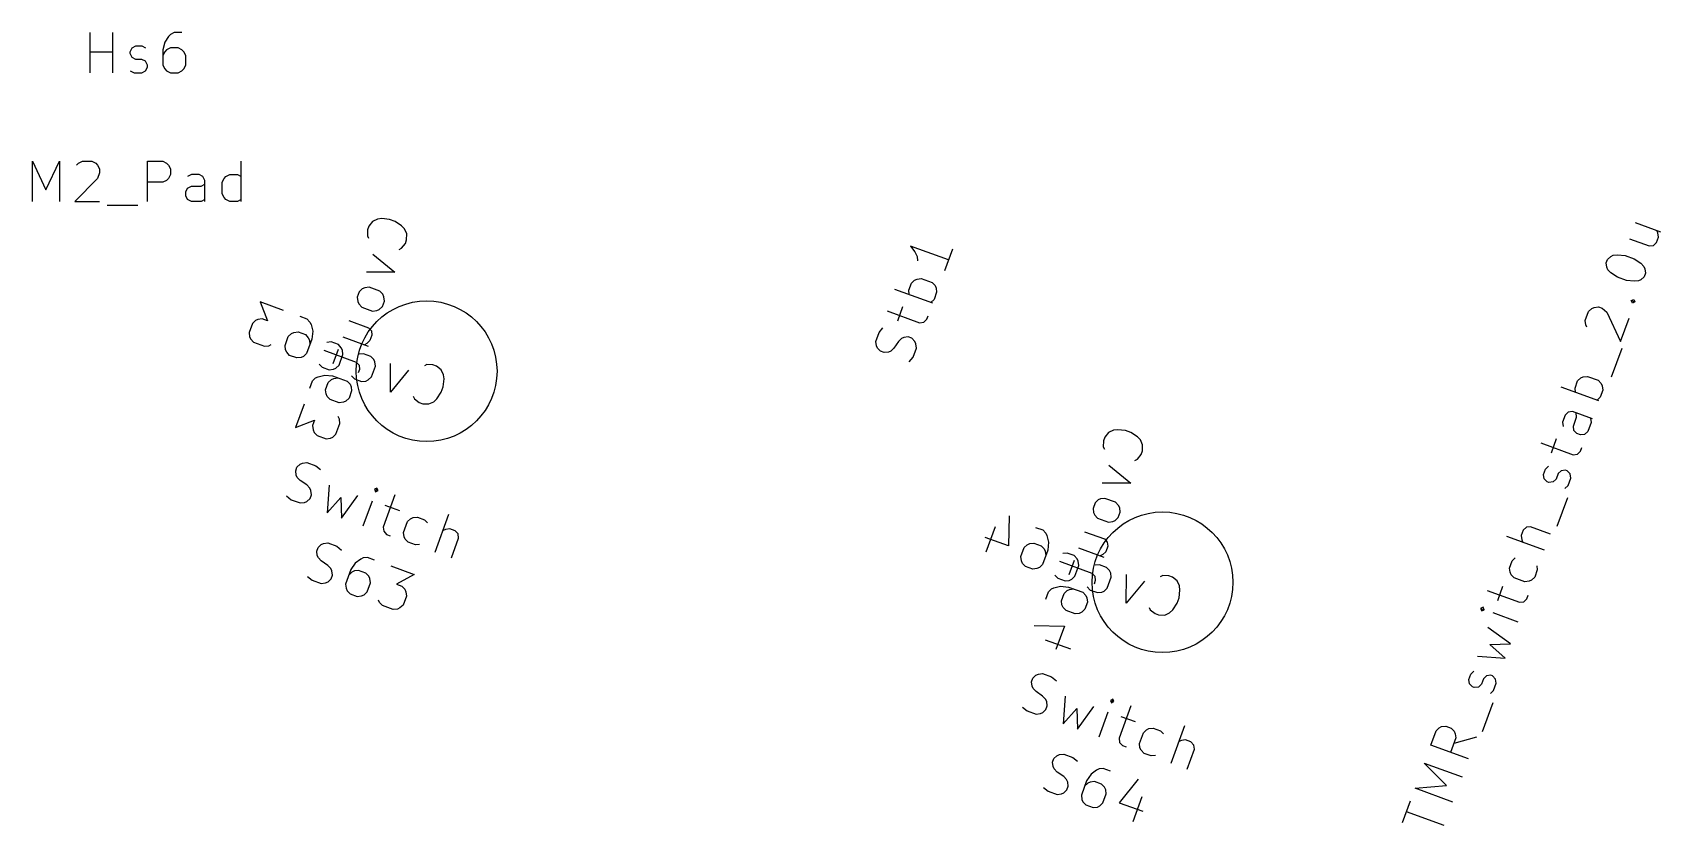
# Model space of a CAD drawing. Extents: x -8 to 301, y -173 to 11.
# Drawn here: x 83.76 to 124.24, y -102.78 to -83.05 of the extents above; entities that cross this region are included whole.
import ezdxf

# ---------------------------------------------------------------- set-up
doc = ezdxf.new("R2010")
doc.units = 0
doc.layers.add('BLACK', color=7, linetype='CONTINUOUS')

msp = doc.modelspace()

# ---------------------------------------------------------------- linework, layer by layer
at = {"layer": 'BLACK', "linetype": 'CONTINUOUS'}
for p, q in [((85.188333, -84.054819), (85.188333, -83.054819)), ((85.759761, -84.054819), (85.759761, -83.054819)), ((86.235952, -83.435771), (86.33119, -83.388152)), ((86.33119, -83.388152), (86.474047, -83.388152)), ((86.474047, -83.388152), (86.569285, -83.435771)), ((87.045476, -83.292914), (86.997857, -83.48339)), ((87.140714, -83.150057), (87.045476, -83.292914)), ((87.188333, -83.102438), (87.140714, -83.150057)), ((87.283571, -83.054819), (87.188333, -83.102438)), ((87.474047, -83.054819), (87.283571, -83.054819)), ((85.188333, -83.531009), (85.759761, -83.531009)), ((86.188333, -83.531009), (86.235952, -83.435771)), ((86.188333, -83.578628), (86.188333, -83.531009)), ((86.235952, -83.673866), (86.188333, -83.578628)), ((86.33119, -83.721485), (86.235952, -83.673866)), ((86.474047, -83.721485), (86.33119, -83.721485)), ((86.569285, -83.769104), (86.474047, -83.721485)), ((86.616904, -83.864342), (86.569285, -83.769104)), ((86.997857, -83.48339), (86.997857, -83.864342)), ((87.045476, -83.531009), (86.997857, -83.626247)), ((87.093095, -83.48339), (87.045476, -83.531009)), ((87.188333, -83.435771), (87.093095, -83.48339)), ((87.378809, -83.435771), (87.188333, -83.435771)), ((87.474047, -83.48339), (87.378809, -83.435771)), ((87.521666, -83.531009), (87.474047, -83.48339)), ((87.569285, -83.626247), (87.521666, -83.531009)), ((87.569285, -83.864342), (87.569285, -83.626247)), ((86.188333, -84.0072), (86.283571, -84.054819)), ((86.283571, -84.054819), (86.474047, -84.054819)), ((86.474047, -84.054819), (86.569285, -84.0072)), ((86.569285, -84.0072), (86.616904, -83.911961)), ((86.616904, -83.911961), (86.616904, -83.864342)), ((86.997857, -83.864342), (87.045476, -83.95958)), ((87.045476, -83.95958), (87.093095, -84.0072)), ((87.093095, -84.0072), (87.188333, -84.054819)), ((87.188333, -84.054819), (87.378809, -84.054819)), ((87.378809, -84.054819), (87.474047, -84.0072)), ((87.474047, -84.0072), (87.521666, -83.95958)), ((87.521666, -83.95958), (87.569285, -83.864342)), ((83.759762, -87.254819), (83.759762, -86.254819)), ((83.759762, -86.254819), (84.093095, -86.969104)), ((84.093095, -86.969104), (84.426428, -86.254819)), ((84.426428, -86.254819), (84.426428, -87.254819)), ((84.855, -86.350057), (84.902619, -86.302438)), ((84.902619, -86.302438), (84.997857, -86.254819)), ((84.997857, -86.254819), (85.235952, -86.254819)), ((85.235952, -86.254819), (85.33119, -86.302438)), ((85.33119, -86.302438), (85.378809, -86.350057)), ((85.378809, -86.350057), (85.426428, -86.445295)), ((85.426428, -86.540533), (85.378809, -86.68339)), ((85.426428, -86.445295), (85.426428, -86.540533)), ((86.616905, -87.254819), (86.616905, -86.254819)), ((86.616905, -86.254819), (86.997857, -86.254819)), ((86.997857, -86.254819), (87.093095, -86.302438)), ((87.093095, -86.302438), (87.140714, -86.350057)), ((87.140714, -86.350057), (87.188333, -86.445295)), ((87.188333, -86.588152), (87.140714, -86.68339)), ((87.188333, -86.445295), (87.188333, -86.588152)), ((87.712143, -86.588152), (87.616905, -86.635771)), ((87.902619, -86.588152), (87.712143, -86.588152)), ((87.997857, -86.635771), (87.902619, -86.588152)), ((88.045476, -86.731009), (87.997857, -86.635771)), ((88.521667, -86.68339), (88.569286, -86.635771)), ((88.569286, -86.635771), (88.664524, -86.588152)), ((88.664524, -86.588152), (88.855, -86.588152)), ((88.855, -86.588152), (88.950238, -86.635771)), ((88.950238, -87.254819), (88.950238, -86.254819)), ((85.378809, -86.68339), (84.807381, -87.254819)), ((86.997857, -86.778628), (86.616905, -86.778628)), ((87.093095, -86.731009), (86.997857, -86.778628)), ((87.140714, -86.68339), (87.093095, -86.731009)), ((87.569286, -87.016723), (87.616905, -86.921485)), ((87.569286, -87.111961), (87.569286, -87.016723)), ((87.616905, -86.921485), (87.712143, -86.873866)), ((87.712143, -86.873866), (87.950238, -86.873866)), ((87.950238, -86.873866), (88.045476, -86.826247)), ((88.045476, -87.254819), (88.045476, -86.731009)), ((88.474048, -86.778628), (88.521667, -86.68339)), ((88.474048, -87.064342), (88.474048, -86.778628)), ((84.807381, -87.254819), (85.426428, -87.254819)), ((85.616905, -87.350057), (86.378809, -87.350057)), ((87.616905, -87.2072), (87.569286, -87.111961)), ((87.712143, -87.254819), (87.616905, -87.2072)), ((87.950238, -87.254819), (87.712143, -87.254819)), ((88.045476, -87.2072), (87.950238, -87.254819)), ((88.521667, -87.15958), (88.474048, -87.064342)), ((88.569286, -87.2072), (88.521667, -87.15958)), ((88.664524, -87.254819), (88.569286, -87.2072)), ((88.855, -87.254819), (88.664524, -87.254819)), ((88.950238, -87.2072), (88.855, -87.254819)), ((92.217099, -87.751367), (92.123492, -87.869322)), ((92.339167, -87.694445), (92.217099, -87.751367)), ((92.444948, -87.682271), (92.339167, -87.694445)), ((92.640224, -87.702671), (92.444948, -87.682271)), ((92.774465, -87.751531), (92.640224, -87.702671)), ((92.937168, -87.861425), (92.774465, -87.751531)), ((123.618138, -87.781687), (124.2446, -88.009701)), ((92.090918, -87.958816), (92.086805, -88.109345)), ((92.086805, -88.109345), (92.115266, -88.170379)), ((92.123492, -87.869322), (92.090918, -87.958816)), ((93.010376, -87.938745), (92.937168, -87.861425)), ((93.067297, -88.060813), (93.010376, -87.938745)), ((93.030611, -88.300836), (93.063184, -88.211342)), ((93.063184, -88.211342), (93.067297, -88.060813)), ((123.471558, -88.184413), (123.963778, -88.363566)), ((124.14688, -88.278184), (124.19574, -88.143942)), ((124.183566, -88.038161), (124.155106, -87.977127)), ((124.19574, -88.143942), (124.183566, -88.038161)), ((92.224996, -88.565043), (92.770024, -89.016793)), ((92.87597, -88.447252), (92.937003, -88.418791)), ((92.937003, -88.418791), (93.030611, -88.300836)), ((106.537221, -88.709936), (105.597528, -88.367916)), ((105.597528, -88.367916), (105.699197, -88.50627)), ((105.699197, -88.50627), (105.756118, -88.628338)), ((105.756118, -88.628338), (105.768292, -88.734119)), ((106.634941, -88.441452), (106.439501, -88.978419)), ((122.930314, -88.696868), (123.007635, -88.62366)), ((123.007635, -88.62366), (123.068669, -88.595199)), ((123.068669, -88.595199), (123.17445, -88.583025)), ((123.17445, -88.583025), (123.369726, -88.603425)), ((123.369726, -88.603425), (123.593462, -88.684858)), ((123.963778, -88.363566), (124.06956, -88.351392)), ((124.06956, -88.351392), (124.14688, -88.278184)), ((92.770024, -89.016793), (92.062129, -89.012516)), ((122.897741, -88.786362), (122.930314, -88.696868)), ((122.909915, -88.892143), (122.897741, -88.786362)), ((122.938375, -88.953177), (122.909915, -88.892143)), ((123.011583, -89.030498), (122.938375, -88.953177)), ((123.174285, -89.140392), (123.011583, -89.030498)), ((123.593462, -88.684858), (123.756164, -88.794752)), ((123.756164, -88.794752), (123.829372, -88.872073)), ((123.829372, -88.872073), (123.857833, -88.933107)), ((123.870007, -89.038888), (123.837433, -89.128382)), ((123.857833, -88.933107), (123.870007, -89.038888)), ((91.960296, -89.431528), (91.882975, -89.504736)), ((92.02133, -89.403067), (91.960296, -89.431528)), ((92.127111, -89.390893), (92.02133, -89.403067)), ((92.395595, -89.488613), (92.127111, -89.390893)), ((106.146341, -89.78387), (105.206648, -89.44185)), ((105.552452, -89.466362), (105.617599, -89.287373)), ((105.564626, -89.572143), (105.552452, -89.466362)), ((105.617599, -89.287373), (105.69492, -89.214165)), ((105.69492, -89.214165), (105.755954, -89.185705)), ((105.755954, -89.185705), (105.861735, -89.173531)), ((105.861735, -89.173531), (106.130219, -89.271251)), ((106.130219, -89.271251), (106.203426, -89.348571)), ((106.203426, -89.348571), (106.231887, -89.409605)), ((106.231887, -89.409605), (106.244061, -89.515387)), ((123.398022, -89.221825), (123.174285, -89.140392)), ((123.593298, -89.242225), (123.398022, -89.221825)), ((123.699079, -89.230051), (123.593298, -89.242225)), ((123.760113, -89.20159), (123.699079, -89.230051)), ((123.837433, -89.128382), (123.760113, -89.20159)), ((90.002975, -89.965285), (89.42126, -89.753558)), ((89.42126, -89.753558), (89.604198, -90.225543)), ((91.882975, -89.504736), (91.834115, -89.638977)), ((91.834115, -89.638977), (91.846289, -89.744759)), ((91.846289, -89.744759), (91.87475, -89.805793)), ((91.87475, -89.805793), (91.947958, -89.883113)), ((92.383257, -89.940199), (92.460577, -89.866991)), ((92.468803, -89.565934), (92.395595, -89.488613)), ((92.460577, -89.866991), (92.509437, -89.732749)), ((92.497263, -89.626968), (92.468803, -89.565934)), ((92.509437, -89.732749), (92.497263, -89.626968)), ((105.275579, -90.227066), (105.405872, -89.869088)), ((106.178914, -89.694376), (106.101594, -89.767584)), ((106.244061, -89.515387), (106.178914, -89.694376)), ((123.519926, -89.72227), (123.580959, -89.69381)), ((123.548386, -89.783304), (123.519926, -89.72227)), ((123.519926, -89.72227), (123.60942, -89.754844)), ((123.60942, -89.754844), (123.548386, -89.783304)), ((123.580959, -89.69381), (123.60942, -89.754844)), ((89.303141, -90.217318), (89.22582, -90.290526)), ((89.364175, -90.188857), (89.303141, -90.217318)), ((89.469956, -90.176683), (89.364175, -90.188857)), ((89.604198, -90.225543), (89.469956, -90.176683)), ((90.4057, -90.111865), (90.584689, -90.177012)), ((90.584689, -90.177012), (90.657897, -90.254333)), ((90.657897, -90.254333), (90.686358, -90.315366)), ((91.622389, -90.220692), (92.114609, -90.399845)), ((91.947958, -89.883113), (92.216441, -89.980833)), ((92.216441, -89.980833), (92.322223, -89.968659)), ((92.322223, -89.968659), (92.383257, -89.940199)), ((105.011208, -89.978818), (105.816659, -90.271978)), ((105.816659, -90.271978), (105.92244, -90.259804)), ((105.92244, -90.259804), (105.999761, -90.186596)), ((105.999761, -90.186596), (106.032334, -90.097102)), ((122.376567, -90.218274), (122.458001, -89.994538)), ((122.388741, -90.324056), (122.376567, -90.218274)), ((122.458001, -89.994538), (122.535321, -89.92133)), ((122.535321, -89.92133), (122.596355, -89.89287)), ((122.596355, -89.89287), (122.702136, -89.880696)), ((122.702136, -89.880696), (122.791631, -89.913269)), ((122.791631, -89.913269), (122.909586, -90.006876)), ((122.909586, -90.006876), (123.251113, -90.739284)), ((123.251113, -90.739284), (123.46284, -90.157569)), ((89.22582, -90.290526), (89.144387, -90.514262)), ((89.144387, -90.514262), (89.156561, -90.620043)), ((89.156561, -90.620043), (89.185021, -90.681077)), ((89.185021, -90.681077), (89.258229, -90.758398)), ((90.039332, -90.839995), (90.120765, -90.616259)), ((90.120765, -90.616259), (90.198086, -90.543051)), ((90.198086, -90.543051), (90.25912, -90.514591)), ((90.25912, -90.514591), (90.364901, -90.502417)), ((90.364901, -90.502417), (90.54389, -90.567563)), ((90.54389, -90.567563), (90.617098, -90.644884)), ((90.706593, -90.677457), (90.576299, -91.035435)), ((90.617098, -90.644884), (90.645559, -90.705918)), ((90.686358, -90.315366), (90.726992, -90.482182)), ((90.726992, -90.482182), (90.706593, -90.677457)), ((91.475809, -90.623417), (92.10227, -90.851431)), ((92.114609, -90.399845), (92.187816, -90.477166)), ((92.19999, -90.582947), (92.15113, -90.717189)), ((92.187816, -90.477166), (92.19999, -90.582947)), ((104.734335, -90.739521), (104.815768, -90.515785)), ((104.815768, -90.515785), (104.909375, -90.39783)), ((105.369022, -90.666478), (105.291701, -90.739686)), ((105.430056, -90.638017), (105.369022, -90.666478)), ((105.535837, -90.625843), (105.430056, -90.638017)), ((105.625331, -90.658417), (105.535837, -90.625843)), ((105.698539, -90.735737), (105.625331, -90.658417)), ((122.417202, -90.385089), (122.388741, -90.324056)), ((89.258229, -90.758398), (89.526713, -90.856118)), ((89.526713, -90.856118), (89.632494, -90.843944)), ((89.632494, -90.843944), (89.693528, -90.815483)), ((90.051506, -90.945777), (90.039332, -90.839995)), ((90.079967, -91.006811), (90.051506, -90.945777)), ((90.153174, -91.084131), (90.079967, -91.006811)), ((90.332163, -91.149278), (90.153174, -91.084131)), ((90.576299, -91.035435), (90.498979, -91.108643)), ((90.645559, -90.705918), (90.657733, -90.811699)), ((90.999711, -90.956884), (91.805162, -91.250044)), ((91.186639, -90.75083), (91.080858, -90.763004)), ((91.365628, -90.815976), (91.186639, -90.75083)), ((91.361802, -90.936648), (91.231508, -91.294627)), ((91.438836, -90.893297), (91.365628, -90.815976)), ((91.38175, -91.328596), (91.47947, -91.060112)), ((91.467296, -90.954331), (91.438836, -90.893297)), ((91.47947, -91.060112), (91.467296, -90.954331)), ((91.99209, -91.04399), (91.886309, -91.056164)), ((92.171079, -91.109136), (91.99209, -91.04399)), ((92.07381, -90.790397), (92.012776, -90.818858)), ((92.15113, -90.717189), (92.07381, -90.790397)), ((104.746508, -90.845303), (104.734335, -90.739521)), ((104.774969, -90.906336), (104.746508, -90.845303)), ((104.848177, -90.983657), (104.774969, -90.906336)), ((104.937671, -91.01623), (104.848177, -90.983657)), ((105.043453, -91.004057), (104.937671, -91.01623)), ((105.104487, -90.975596), (105.043453, -91.004057)), ((105.181807, -90.902388), (105.104487, -90.975596)), ((105.291701, -90.739686), (105.181807, -90.902388)), ((105.65774, -91.126289), (105.739174, -90.902552)), ((105.727, -90.796771), (105.698539, -90.735737)), ((105.739174, -90.902552), (105.727, -90.796771)), ((123.031161, -91.622055), (123.291748, -90.906099)), ((90.437945, -91.137104), (90.332163, -91.149278)), ((90.498979, -91.108643), (90.437945, -91.137104)), ((90.885418, -91.299971), (90.958625, -91.377291)), ((90.958625, -91.377291), (91.137614, -91.442438)), ((91.137614, -91.442438), (91.243396, -91.430264)), ((91.243396, -91.430264), (91.30443, -91.401804)), ((91.30443, -91.401804), (91.38175, -91.328596)), ((91.805162, -91.250044), (91.87837, -91.327364)), ((91.890543, -91.433145), (91.85797, -91.52264)), ((91.87837, -91.327364), (91.890543, -91.433145)), ((92.244287, -91.186457), (92.171079, -91.109136)), ((92.187201, -91.621756), (92.284921, -91.353272)), ((92.272747, -91.247491), (92.244287, -91.186457)), ((92.284921, -91.353272), (92.272747, -91.247491)), ((92.659022, -91.996185), (92.663299, -91.28829)), ((93.110772, -91.451157), (92.659022, -91.996185)), ((93.56647, -91.312966), (93.505436, -91.341427)), ((93.716998, -91.317079), (93.56647, -91.312966)), ((93.806493, -91.349653), (93.716998, -91.317079)), ((93.924448, -91.44326), (93.806493, -91.349653)), ((93.981369, -91.565328), (93.924448, -91.44326)), ((105.564133, -91.244244), (105.65774, -91.126289)), ((90.657691, -91.896577), (90.722837, -91.717587)), ((90.722837, -91.717587), (90.800158, -91.64438)), ((90.800158, -91.64438), (90.861192, -91.615919)), ((90.861192, -91.615919), (91.028007, -91.575284)), ((91.028007, -91.575284), (91.223283, -91.595684)), ((91.048242, -91.937375), (91.113389, -91.758386)), ((91.113389, -91.758386), (91.190709, -91.685178)), ((91.190709, -91.685178), (91.251743, -91.656718)), ((91.223283, -91.595684), (91.581261, -91.725977)), ((91.251743, -91.656718), (91.357525, -91.644544)), ((91.581261, -91.725977), (91.654469, -91.803298)), ((91.654469, -91.803298), (91.682929, -91.864332)), ((91.682929, -91.864332), (91.695103, -91.970113)), ((91.690868, -91.593131), (91.764076, -91.670452)), ((91.764076, -91.670452), (91.943065, -91.735598)), ((91.943065, -91.735598), (92.048847, -91.723424)), ((92.048847, -91.723424), (92.109881, -91.694964)), ((92.109881, -91.694964), (92.187201, -91.621756)), ((93.924284, -92.000626), (93.973144, -91.866385)), ((93.973144, -91.866385), (93.993543, -91.671109)), ((93.993543, -91.671109), (93.981369, -91.565328)), ((122.713653, -92.215944), (121.77396, -91.873924)), ((122.119764, -91.898436), (122.184911, -91.719447)), ((122.131938, -92.004217), (122.119764, -91.898436)), ((122.184911, -91.719447), (122.262232, -91.646239)), ((122.262232, -91.646239), (122.323266, -91.617778)), ((122.323266, -91.617778), (122.429047, -91.605604)), ((122.429047, -91.605604), (122.697531, -91.703324)), ((122.697531, -91.703324), (122.770738, -91.780645)), ((122.770738, -91.780645), (122.799199, -91.841679)), ((122.799199, -91.841679), (122.811373, -91.94746)), ((90.511111, -92.299302), (90.299384, -92.881016)), ((91.060416, -92.043157), (91.048242, -91.937375)), ((91.088877, -92.104191), (91.060416, -92.043157)), ((91.162084, -92.181511), (91.088877, -92.104191)), ((91.385821, -92.262945), (91.162084, -92.181511)), ((91.491602, -92.250771), (91.385821, -92.262945)), ((91.552636, -92.22231), (91.491602, -92.250771)), ((91.629957, -92.149102), (91.552636, -92.22231)), ((91.695103, -91.970113), (91.629957, -92.149102)), ((93.228562, -92.102131), (93.257023, -92.163165)), ((93.257023, -92.163165), (93.374978, -92.256772)), ((93.374978, -92.256772), (93.464473, -92.289345)), ((93.464473, -92.289345), (93.615001, -92.293458)), ((93.615001, -92.293458), (93.737069, -92.236537)), ((93.737069, -92.236537), (93.81439, -92.163329)), ((93.81439, -92.163329), (93.924284, -92.000626)), ((122.746226, -92.126449), (122.668906, -92.199657)), ((122.811373, -91.94746), (122.746226, -92.126449)), ((90.299384, -92.881016), (90.771369, -92.698079)), ((90.771369, -92.698079), (90.722509, -92.832321)), ((91.389769, -92.669783), (91.361309, -92.608749)), ((91.401943, -92.775564), (91.389769, -92.669783)), ((121.875464, -92.569645), (121.810318, -92.748634)), ((121.952785, -92.496437), (121.875464, -92.569645)), ((122.058566, -92.484263), (121.952785, -92.496437)), ((122.550786, -92.663416), (122.058566, -92.484263)), ((122.078801, -92.846354), (122.160235, -92.622618)), ((122.160235, -92.622618), (122.148061, -92.516836)), ((122.506039, -92.64713), (122.518213, -92.752911)), ((90.722509, -92.832321), (90.734683, -92.938102)), ((90.734683, -92.938102), (90.763143, -92.999136)), ((90.763143, -92.999136), (90.836351, -93.076457)), ((90.836351, -93.076457), (91.060087, -93.15789)), ((91.226902, -93.117255), (91.304223, -93.044048)), ((91.304223, -93.044048), (91.401943, -92.775564)), ((110.517099, -93.001367), (110.423492, -93.119322)), ((110.639167, -92.944445), (110.517099, -93.001367)), ((110.744948, -92.932271), (110.639167, -92.944445)), ((110.940224, -92.952671), (110.744948, -92.932271)), ((111.074465, -93.001531), (110.940224, -92.952671)), ((111.237168, -93.111425), (111.074465, -93.001531)), ((111.310376, -93.188745), (111.237168, -93.111425)), ((121.810318, -92.748634), (121.822492, -92.854415)), ((122.090975, -92.952135), (122.078801, -92.846354)), ((122.164183, -93.029456), (122.090975, -92.952135)), ((122.253678, -93.062029), (122.164183, -93.029456)), ((122.359459, -93.049855), (122.253678, -93.062029)), ((122.436779, -92.976647), (122.359459, -93.049855)), ((122.518213, -92.752911), (122.436779, -92.976647)), ((91.060087, -93.15789), (91.165869, -93.145716)), ((91.165869, -93.145716), (91.226902, -93.117255)), ((110.390918, -93.208816), (110.386805, -93.359345)), ((110.386805, -93.359345), (110.415266, -93.420379)), ((110.423492, -93.119322), (110.390918, -93.208816)), ((111.367297, -93.310813), (111.310376, -93.188745)), ((111.330611, -93.550836), (111.363184, -93.461342)), ((111.363184, -93.461342), (111.367297, -93.310813)), ((121.269073, -93.261089), (122.074524, -93.554249)), ((121.533444, -93.509338), (121.663737, -93.15136)), ((122.180305, -93.542076), (122.257626, -93.468868)), ((122.257626, -93.468868), (122.290199, -93.379373)), ((90.303429, -93.954329), (90.336003, -93.864835)), ((90.336003, -93.864835), (90.413323, -93.791627)), ((90.413323, -93.791627), (90.474357, -93.763166)), ((90.474357, -93.763166), (90.580138, -93.750992)), ((90.580138, -93.750992), (90.803875, -93.832426)), ((90.803875, -93.832426), (90.92183, -93.926033)), ((110.524996, -93.815043), (111.070024, -94.266793)), ((111.17597, -93.697252), (111.237003, -93.668791)), ((111.237003, -93.668791), (111.330611, -93.550836)), ((121.338004, -94.046305), (121.386864, -93.912063)), ((121.386864, -93.912063), (121.464185, -93.838856)), ((122.074524, -93.554249), (122.180305, -93.542076)), ((90.315603, -94.06011), (90.303429, -93.954329)), ((90.344064, -94.121144), (90.315603, -94.06011)), ((90.417272, -94.198465), (90.344064, -94.121144)), ((90.579974, -94.308359), (90.417272, -94.198465)), ((90.653182, -94.38568), (90.579974, -94.308359)), ((91.137341, -94.308523), (91.088316, -95.000132)), ((111.070024, -94.266793), (110.362129, -94.262516)), ((121.350178, -94.152086), (121.338004, -94.046305)), ((121.423386, -94.229407), (121.350178, -94.152086)), ((121.468133, -94.245694), (121.423386, -94.229407)), ((121.573914, -94.23352), (121.468133, -94.245694)), ((121.651235, -94.160312), (121.573914, -94.23352)), ((121.700095, -94.02607), (121.651235, -94.160312)), ((121.777415, -93.952862), (121.700095, -94.02607)), ((121.883197, -93.940688), (121.777415, -93.952862)), ((121.870858, -94.392274), (121.948179, -94.319066)), ((121.927944, -93.956975), (121.883197, -93.940688)), ((122.001152, -94.034296), (121.927944, -93.956975)), ((121.948179, -94.319066), (122.013326, -94.140077)), ((122.013326, -94.140077), (122.001152, -94.034296)), ((90.075416, -94.580791), (90.193371, -94.674398)), ((90.193371, -94.674398), (90.417107, -94.755832)), ((90.522889, -94.743658), (90.583922, -94.715197)), ((90.583922, -94.715197), (90.661243, -94.641989)), ((90.681643, -94.446714), (90.653182, -94.38568)), ((90.661243, -94.641989), (90.693816, -94.552495)), ((90.693816, -94.552495), (90.681643, -94.446714)), ((91.088316, -95.000132), (91.430172, -94.617806)), ((91.430172, -94.617806), (91.446295, -95.130425)), ((91.446295, -95.130425), (91.853297, -94.56911)), ((91.983262, -95.325865), (92.211275, -94.699403)), ((92.325282, -94.386173), (92.264248, -94.414633)), ((92.264248, -94.414633), (92.292708, -94.475667)), ((92.325282, -94.386173), (92.292708, -94.475667)), ((92.292708, -94.475667), (92.353742, -94.447207)), ((92.353742, -94.447207), (92.325282, -94.386173)), ((92.772754, -94.549039), (92.479594, -95.35449)), ((110.260296, -94.681528), (110.182975, -94.754736)), ((110.32133, -94.653067), (110.260296, -94.681528)), ((110.427111, -94.640893), (110.32133, -94.653067)), ((110.695595, -94.738613), (110.427111, -94.640893)), ((121.679367, -95.336079), (121.939953, -94.620123)), ((90.417107, -94.755832), (90.522889, -94.743658)), ((92.524506, -94.81341), (92.882484, -94.943703)), ((93.163142, -95.147205), (93.224176, -95.118744)), ((93.224176, -95.118744), (93.329957, -95.10657)), ((93.329957, -95.10657), (93.508946, -95.171717)), ((93.773152, -95.977332), (94.115173, -95.03764)), ((108.050778, -95.072818), (108.030214, -95.82546)), ((110.182975, -94.754736), (110.134115, -94.888977)), ((110.134115, -94.888977), (110.146289, -94.994759)), ((110.146289, -94.994759), (110.17475, -95.055793)), ((110.17475, -95.055793), (110.247958, -95.133113)), ((110.247958, -95.133113), (110.516441, -95.230833)), ((110.683257, -95.190199), (110.760577, -95.116991)), ((110.768803, -94.815934), (110.695595, -94.738613)), ((110.760577, -95.116991), (110.809437, -94.982749)), ((110.797263, -94.876968), (110.768803, -94.815934)), ((110.809437, -94.982749), (110.797263, -94.876968)), ((92.479594, -95.35449), (92.491768, -95.460271)), ((92.491768, -95.460271), (92.564976, -95.537592)), ((92.564976, -95.537592), (92.65447, -95.570165)), ((92.988101, -95.488896), (93.085821, -95.220413)), ((93.000275, -95.594677), (92.988101, -95.488896)), ((93.085821, -95.220413), (93.163142, -95.147205)), ((93.508946, -95.171717), (93.582154, -95.249038)), ((94.029627, -95.411904), (93.968593, -95.440365)), ((94.135408, -95.39973), (94.029627, -95.411904)), ((94.26965, -95.44859), (94.135408, -95.39973)), ((94.342857, -95.525911), (94.26965, -95.44859)), ((94.355031, -95.631692), (94.342857, -95.525911)), ((107.696748, -95.349363), (107.468734, -95.975824)), ((108.7057, -95.361865), (108.884689, -95.427012)), ((108.884689, -95.427012), (108.957897, -95.504333)), ((108.957897, -95.504333), (108.986358, -95.565366)), ((109.922389, -95.470692), (110.414609, -95.649845)), ((110.516441, -95.230833), (110.622223, -95.218659)), ((110.622223, -95.218659), (110.683257, -95.190199)), ((120.833117, -95.433471), (120.784257, -95.567713)), ((120.910438, -95.360263), (120.833117, -95.433471)), ((121.016219, -95.348089), (120.910438, -95.360263)), ((121.508439, -95.527242), (121.016219, -95.348089)), ((90.827253, -95.954088), (90.859826, -95.864594)), ((90.859826, -95.864594), (90.937147, -95.791386)), ((90.937147, -95.791386), (90.998181, -95.762925)), ((90.998181, -95.762925), (91.103962, -95.750751)), ((91.103962, -95.750751), (91.327698, -95.832185)), ((91.327698, -95.832185), (91.445653, -95.925792)), ((93.028735, -95.655711), (93.000275, -95.594677)), ((93.101943, -95.733032), (93.028735, -95.655711)), ((93.280932, -95.798179), (93.101943, -95.733032)), ((93.386714, -95.786005), (93.280932, -95.798179)), ((94.175878, -96.123912), (94.355031, -95.631692)), ((108.030214, -95.82546), (107.448499, -95.613733)), ((108.339332, -96.089995), (108.420765, -95.866259)), ((108.420765, -95.866259), (108.498086, -95.793051)), ((108.498086, -95.793051), (108.55912, -95.764591)), ((108.55912, -95.764591), (108.664901, -95.752417)), ((108.664901, -95.752417), (108.84389, -95.817563)), ((108.84389, -95.817563), (108.917098, -95.894884)), ((109.006593, -95.927457), (108.876299, -96.285435)), ((108.917098, -95.894884), (108.945559, -95.955918)), ((108.986358, -95.565366), (109.026992, -95.732182)), ((109.026992, -95.732182), (109.006593, -95.927457)), ((109.775809, -95.873417), (110.40227, -96.101431)), ((110.414609, -95.649845), (110.487816, -95.727166)), ((110.49999, -95.832947), (110.45113, -95.967189)), ((110.487816, -95.727166), (110.49999, -95.832947)), ((121.361859, -95.929968), (120.422166, -95.587948)), ((120.784257, -95.567713), (120.796431, -95.673494)), ((120.796431, -95.673494), (120.824891, -95.734528)), ((90.839427, -96.059869), (90.827253, -95.954088)), ((90.867887, -96.120903), (90.839427, -96.059869)), ((90.941095, -96.198224), (90.867887, -96.120903)), ((91.103798, -96.308118), (90.941095, -96.198224)), ((91.177005, -96.385439), (91.103798, -96.308118)), ((91.783232, -96.251361), (91.673338, -96.414064)), ((91.921587, -96.149693), (91.783232, -96.251361)), ((91.982621, -96.121232), (91.921587, -96.149693)), ((92.088402, -96.109058), (91.982621, -96.121232)), ((92.267391, -96.174205), (92.088402, -96.109058)), ((92.670116, -96.320785), (93.251831, -96.532512)), ((108.351506, -96.195777), (108.339332, -96.089995)), ((108.379967, -96.256811), (108.351506, -96.195777)), ((108.453174, -96.334131), (108.379967, -96.256811)), ((108.632163, -96.399278), (108.453174, -96.334131)), ((108.876299, -96.285435), (108.798979, -96.358643)), ((108.945559, -95.955918), (108.957733, -96.061699)), ((109.299711, -96.206884), (110.105162, -96.500044)), ((109.486639, -96.00083), (109.380858, -96.013004)), ((109.665628, -96.065976), (109.486639, -96.00083)), ((109.661802, -96.186648), (109.531508, -96.544627)), ((109.738836, -96.143297), (109.665628, -96.065976)), ((109.68175, -96.578596), (109.77947, -96.310112)), ((109.767296, -96.204331), (109.738836, -96.143297)), ((109.77947, -96.310112), (109.767296, -96.204331)), ((110.29209, -96.29399), (110.186309, -96.306164)), ((110.471079, -96.359136), (110.29209, -96.29399)), ((110.37381, -96.040397), (110.312776, -96.068858)), ((110.45113, -95.967189), (110.37381, -96.040397)), ((120.491097, -96.373164), (120.556243, -96.194175)), ((120.556243, -96.194175), (120.633564, -96.120967)), ((121.170531, -96.316407), (121.182705, -96.422188)), ((90.599239, -96.58055), (90.717194, -96.674157)), ((90.717194, -96.674157), (90.940931, -96.755591)), ((90.940931, -96.755591), (91.046712, -96.743417)), ((91.046712, -96.743417), (91.107746, -96.714956)), ((91.107746, -96.714956), (91.185067, -96.641748)), ((91.205466, -96.446473), (91.177005, -96.385439)), ((91.185067, -96.641748), (91.21764, -96.552254)), ((91.21764, -96.552254), (91.205466, -96.446473)), ((91.673338, -96.414064), (91.543045, -96.772042)), ((91.701799, -96.475097), (91.624478, -96.548305)), ((91.762833, -96.446637), (91.701799, -96.475097)), ((91.868614, -96.434463), (91.762833, -96.446637)), ((92.047603, -96.49961), (91.868614, -96.434463)), ((92.120811, -96.57693), (92.047603, -96.49961)), ((92.080012, -96.967482), (92.161445, -96.743745)), ((92.149271, -96.637964), (92.120811, -96.57693)), ((92.161445, -96.743745), (92.149271, -96.637964)), ((93.251831, -96.532512), (92.808307, -96.776483)), ((108.737945, -96.387104), (108.632163, -96.399278)), ((108.798979, -96.358643), (108.737945, -96.387104)), ((109.185418, -96.549971), (109.258625, -96.627291)), ((109.258625, -96.627291), (109.437614, -96.692438)), ((109.437614, -96.692438), (109.543396, -96.680264)), ((109.543396, -96.680264), (109.60443, -96.651804)), ((109.60443, -96.651804), (109.68175, -96.578596)), ((110.105162, -96.500044), (110.17837, -96.577364)), ((110.190543, -96.683145), (110.15797, -96.77264)), ((110.17837, -96.577364), (110.190543, -96.683145)), ((110.544287, -96.436457), (110.471079, -96.359136)), ((110.487201, -96.871756), (110.584921, -96.603272)), ((110.572747, -96.497491), (110.544287, -96.436457)), ((110.584921, -96.603272), (110.572747, -96.497491)), ((110.959022, -97.246185), (110.963299, -96.53829)), ((111.410772, -96.701157), (110.959022, -97.246185)), ((111.86647, -96.562966), (111.805436, -96.591427)), ((112.016998, -96.567079), (111.86647, -96.562966)), ((112.106493, -96.599653), (112.016998, -96.567079)), ((112.224448, -96.69326), (112.106493, -96.599653)), ((112.281369, -96.815328), (112.224448, -96.69326)), ((120.503271, -96.478945), (120.491097, -96.373164)), ((120.531731, -96.539979), (120.503271, -96.478945)), ((120.604939, -96.617299), (120.531731, -96.539979)), ((120.873423, -96.715019), (120.604939, -96.617299)), ((120.979204, -96.702845), (120.873423, -96.715019)), ((121.040238, -96.674385), (120.979204, -96.702845)), ((121.117558, -96.601177), (121.040238, -96.674385)), ((121.182705, -96.422188), (121.117558, -96.601177)), ((91.543045, -96.772042), (91.555219, -96.877823)), ((91.555219, -96.877823), (91.583679, -96.938857)), ((91.583679, -96.938857), (91.656887, -97.016177)), ((91.656887, -97.016177), (91.835876, -97.081324)), ((91.835876, -97.081324), (91.941657, -97.06915)), ((91.941657, -97.06915), (92.002691, -97.04069)), ((92.002691, -97.04069), (92.080012, -96.967482)), ((92.808307, -96.776483), (92.942548, -96.825343)), ((92.942548, -96.825343), (93.015756, -96.902664)), ((93.056391, -97.069479), (92.974957, -97.293215)), ((93.015756, -96.902664), (93.044217, -96.963698)), ((93.044217, -96.963698), (93.056391, -97.069479)), ((108.957691, -97.146577), (109.022837, -96.967587)), ((109.022837, -96.967587), (109.100158, -96.89438)), ((109.100158, -96.89438), (109.161192, -96.865919)), ((109.161192, -96.865919), (109.328007, -96.825284)), ((109.328007, -96.825284), (109.523283, -96.845684)), ((109.348242, -97.187375), (109.413389, -97.008386)), ((109.413389, -97.008386), (109.490709, -96.935178)), ((109.490709, -96.935178), (109.551743, -96.906718)), ((109.523283, -96.845684), (109.881261, -96.975977)), ((109.551743, -96.906718), (109.657525, -96.894544)), ((109.881261, -96.975977), (109.954469, -97.053298)), ((109.954469, -97.053298), (109.982929, -97.114332)), ((109.982929, -97.114332), (109.995103, -97.220113)), ((109.990868, -96.843131), (110.064076, -96.920452)), ((110.064076, -96.920452), (110.243065, -96.985598)), ((110.243065, -96.985598), (110.348847, -96.973424)), ((110.348847, -96.973424), (110.409881, -96.944964)), ((110.409881, -96.944964), (110.487201, -96.871756)), ((112.224284, -97.250626), (112.273144, -97.116385)), ((112.273144, -97.116385), (112.293543, -96.921109)), ((112.293543, -96.921109), (112.281369, -96.815328)), ((119.933566, -96.930366), (120.739016, -97.223526)), ((120.197936, -97.178615), (120.32823, -96.820637)), ((120.844798, -97.211352), (120.922118, -97.138145)), ((120.922118, -97.138145), (120.954692, -97.04865)), ((92.38913, -97.232017), (92.36067, -97.170983)), ((92.462338, -97.309338), (92.38913, -97.232017)), ((92.730822, -97.407058), (92.462338, -97.309338)), ((92.836603, -97.394884), (92.730822, -97.407058)), ((92.897637, -97.366423), (92.836603, -97.394884)), ((92.974957, -97.293215), (92.897637, -97.366423)), ((109.360416, -97.293157), (109.348242, -97.187375)), ((109.388877, -97.354191), (109.360416, -97.293157)), ((109.462084, -97.431511), (109.388877, -97.354191)), ((109.685821, -97.512945), (109.462084, -97.431511)), ((109.791602, -97.500771), (109.685821, -97.512945)), ((109.852636, -97.47231), (109.791602, -97.500771)), ((109.929957, -97.399102), (109.852636, -97.47231)), ((109.995103, -97.220113), (109.929957, -97.399102)), ((111.528562, -97.352131), (111.557023, -97.413165)), ((111.557023, -97.413165), (111.674978, -97.506772)), ((111.674978, -97.506772), (111.764473, -97.539345)), ((111.764473, -97.539345), (111.915001, -97.543458)), ((111.915001, -97.543458), (112.037069, -97.486537)), ((112.037069, -97.486537), (112.11439, -97.413329)), ((112.11439, -97.413329), (112.224284, -97.250626)), ((119.831733, -97.349378), (119.770699, -97.377839)), ((119.770699, -97.377839), (119.79916, -97.438872)), ((119.770699, -97.377839), (119.860194, -97.410412)), ((119.79916, -97.438872), (119.860194, -97.410412)), ((119.860194, -97.410412), (119.831733, -97.349378)), ((120.710392, -97.719859), (120.08393, -97.491845)), ((120.739016, -97.223526), (120.844798, -97.211352)), ((108.668643, -97.801499), (109.421286, -97.822063)), ((109.421286, -97.822063), (109.209559, -98.403777)), ((120.514952, -98.256826), (119.953637, -97.849823)), ((108.945188, -98.155529), (109.57165, -98.383542)), ((120.002332, -98.272948), (120.514952, -98.256826)), ((120.384658, -98.614804), (120.002332, -98.272948)), ((119.69305, -98.56578), (120.384658, -98.614804)), ((108.603429, -99.204329), (108.636003, -99.114835)), ((108.636003, -99.114835), (108.713323, -99.041627)), ((108.713323, -99.041627), (108.774357, -99.013166)), ((108.774357, -99.013166), (108.880138, -99.000992)), ((108.880138, -99.000992), (109.103875, -99.082426)), ((109.103875, -99.082426), (109.22183, -99.176033)), ((119.481323, -99.147494), (119.530183, -99.013252)), ((119.493497, -99.253275), (119.481323, -99.147494)), ((119.530183, -99.013252), (119.607504, -98.940045)), ((119.843414, -99.127259), (119.794554, -99.261501)), ((119.920734, -99.054051), (119.843414, -99.127259)), ((120.026516, -99.041877), (119.920734, -99.054051)), ((120.071263, -99.058164), (120.026516, -99.041877)), ((120.144471, -99.135485), (120.071263, -99.058164)), ((120.156645, -99.241266), (120.144471, -99.135485)), ((108.615603, -99.31011), (108.603429, -99.204329)), ((108.644064, -99.371144), (108.615603, -99.31011)), ((108.717272, -99.448465), (108.644064, -99.371144)), ((108.879974, -99.558359), (108.717272, -99.448465)), ((108.953182, -99.63568), (108.879974, -99.558359)), ((109.437341, -99.558523), (109.388316, -100.250132)), ((119.566705, -99.330596), (119.493497, -99.253275)), ((119.611452, -99.346883), (119.566705, -99.330596)), ((119.717233, -99.334709), (119.611452, -99.346883)), ((119.794554, -99.261501), (119.717233, -99.334709)), ((120.014177, -99.493463), (120.091498, -99.420255)), ((120.091498, -99.420255), (120.156645, -99.241266)), ((108.375416, -99.830791), (108.493371, -99.924398)), ((108.493371, -99.924398), (108.717107, -100.005832)), ((108.717107, -100.005832), (108.822889, -99.993658)), ((108.822889, -99.993658), (108.883922, -99.965197)), ((108.883922, -99.965197), (108.961243, -99.891989)), ((108.981643, -99.696714), (108.953182, -99.63568)), ((108.961243, -99.891989), (108.993816, -99.802495)), ((108.993816, -99.802495), (108.981643, -99.696714)), ((109.388316, -100.250132), (109.730172, -99.867806)), ((109.730172, -99.867806), (109.746295, -100.380425)), ((109.746295, -100.380425), (110.153297, -99.81911)), ((110.283262, -100.575865), (110.511275, -99.949403)), ((110.625282, -99.636173), (110.564248, -99.664633)), ((110.564248, -99.664633), (110.592708, -99.725667)), ((110.625282, -99.636173), (110.592708, -99.725667)), ((110.592708, -99.725667), (110.653742, -99.697207)), ((110.653742, -99.697207), (110.625282, -99.636173)), ((111.072754, -99.799039), (110.779594, -100.60449)), ((119.822686, -100.437268), (120.083272, -99.721312)), ((110.824506, -100.06341), (111.182484, -100.193703)), ((111.385821, -100.470413), (111.463142, -100.397205)), ((111.463142, -100.397205), (111.524176, -100.368744)), ((111.524176, -100.368744), (111.629957, -100.35657)), ((111.629957, -100.35657), (111.808946, -100.421717)), ((112.073152, -101.227332), (112.415173, -100.28764)), ((118.663205, -100.420653), (118.740526, -100.347445)), ((118.740526, -100.347445), (118.80156, -100.318985)), ((118.80156, -100.318985), (118.907341, -100.306811)), ((118.907341, -100.306811), (119.041583, -100.355671)), ((119.041583, -100.355671), (119.114791, -100.432991)), ((110.779594, -100.60449), (110.791768, -100.710271)), ((110.791768, -100.710271), (110.864976, -100.787592)), ((110.864976, -100.787592), (110.95447, -100.820165)), ((111.288101, -100.738896), (111.385821, -100.470413)), ((111.300275, -100.844677), (111.288101, -100.738896)), ((111.808946, -100.421717), (111.882154, -100.499038)), ((112.329627, -100.661904), (112.268593, -100.690365)), ((112.435408, -100.64973), (112.329627, -100.661904)), ((112.56965, -100.69859), (112.435408, -100.64973)), ((112.642857, -100.775911), (112.56965, -100.69859)), ((112.655031, -100.881692), (112.642857, -100.775911)), ((118.532912, -100.778631), (118.663205, -100.420653)), ((119.472604, -101.120651), (118.532912, -100.778631)), ((119.155425, -100.599806), (119.025132, -100.957785)), ((119.668044, -100.583684), (119.106565, -100.734048)), ((119.114791, -100.432991), (119.143251, -100.494025)), ((119.143251, -100.494025), (119.155425, -100.599806)), ((109.127253, -101.204088), (109.159826, -101.114594)), ((109.139427, -101.309869), (109.127253, -101.204088)), ((109.159826, -101.114594), (109.237147, -101.041386)), ((109.237147, -101.041386), (109.298181, -101.012925)), ((109.298181, -101.012925), (109.403962, -101.000751)), ((109.403962, -101.000751), (109.627698, -101.082185)), ((109.627698, -101.082185), (109.745653, -101.175792)), ((111.328735, -100.905711), (111.300275, -100.844677)), ((111.401943, -100.983032), (111.328735, -100.905711)), ((111.580932, -101.048179), (111.401943, -100.983032)), ((111.686714, -101.036005), (111.580932, -101.048179)), ((112.475878, -101.373912), (112.655031, -100.881692)), ((109.167887, -101.370903), (109.139427, -101.309869)), ((109.241095, -101.448224), (109.167887, -101.370903)), ((109.403798, -101.558118), (109.241095, -101.448224)), ((109.477005, -101.635439), (109.403798, -101.558118)), ((110.083232, -101.501361), (109.973338, -101.664064)), ((110.221587, -101.399693), (110.083232, -101.501361)), ((110.282621, -101.371232), (110.221587, -101.399693)), ((110.388402, -101.359058), (110.282621, -101.371232)), ((110.567391, -101.424205), (110.388402, -101.359058)), ((118.927247, -101.783635), (118.370045, -101.226104)), ((118.370045, -101.226104), (119.309738, -101.568124)), ((108.899239, -101.83055), (109.017194, -101.924157)), ((109.017194, -101.924157), (109.240931, -102.005591)), ((109.240931, -102.005591), (109.346712, -101.993417)), ((109.346712, -101.993417), (109.407746, -101.964956)), ((109.407746, -101.964956), (109.485067, -101.891748)), ((109.505466, -101.696473), (109.477005, -101.635439)), ((109.485067, -101.891748), (109.51764, -101.802254)), ((109.51764, -101.802254), (109.505466, -101.696473)), ((109.973338, -101.664064), (109.843045, -102.022042)), ((110.001799, -101.725097), (109.924478, -101.798305)), ((110.062833, -101.696637), (110.001799, -101.725097)), ((110.168614, -101.684463), (110.062833, -101.696637)), ((110.347603, -101.74961), (110.168614, -101.684463)), ((110.420811, -101.82693), (110.347603, -101.74961)), ((110.380012, -102.217482), (110.461445, -101.993745)), ((110.449271, -101.887964), (110.420811, -101.82693)), ((110.461445, -101.993745), (110.449271, -101.887964)), ((111.254887, -101.623758), (110.78685, -102.213533)), ((118.142032, -101.852566), (118.927247, -101.783635)), ((119.081724, -102.194586), (118.142032, -101.852566)), ((109.843045, -102.022042), (109.855219, -102.127823)), ((109.855219, -102.127823), (109.883679, -102.188857)), ((109.883679, -102.188857), (109.956887, -102.266177)), ((109.956887, -102.266177), (110.135876, -102.331324)), ((110.135876, -102.331324), (110.241657, -102.31915)), ((110.241657, -102.31915), (110.302691, -102.29069)), ((110.302691, -102.29069), (110.380012, -102.217482)), ((110.78685, -102.213533), (111.368565, -102.42526)), ((111.34833, -102.063169), (111.120316, -102.689631)), ((117.832585, -102.702764), (118.028025, -102.165797)), ((118.869997, -102.7763), (117.930305, -102.43428))]:
    msp.add_line(p, q, dxfattribs=at)
at = {"layer": 'BLACK'}
for centre in [(93.560909, -91.478617), (111.860909, -96.728617)]:
    msp.add_circle(centre, 1.75, dxfattribs=at)

doc.saveas('drawing.dxf')
